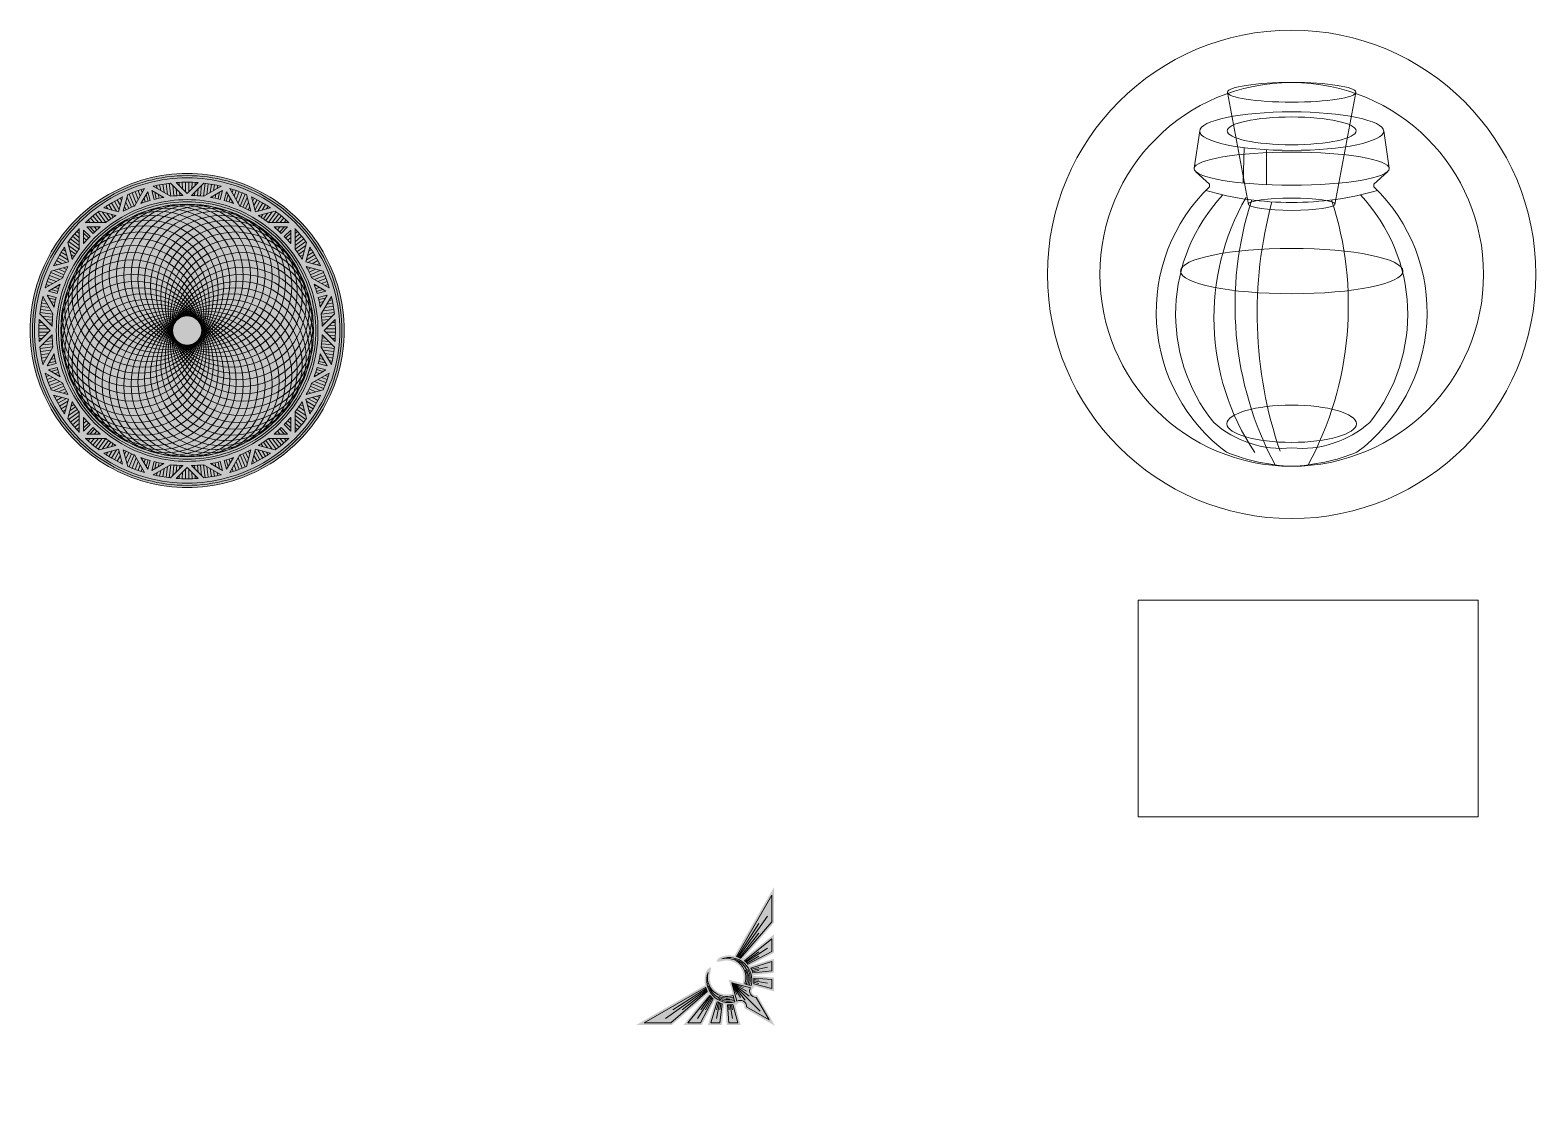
# Model space of a CAD drawing. Header units: inches. Extents: x -1.5 to 24.5, y -14.4 to 30.8.
# Drawn here: x 13.71 to 24.5, y -14.38 to -6.75 of the extents above; entities that cross this region are included whole.
import ezdxf

# ---------------------------------------------------------------- set-up
doc = ezdxf.new("R2010")
doc.units = ezdxf.units.IN
doc.header["$MEASUREMENT"] = 0
doc.layers.add('NOPLOT', color=5, linetype='Continuous', lineweight=5)
picture_1 = doc.add_image_def('image1.png', size_in_pixel=(400, 255))

# ---------------------------------------------------------------- blocks, each defined once
blk = doc.blocks.new('Ring_Segment')
at = {"layer": 'NOPLOT'}
for p, q in [((-1.039461018201456, 0.2200614496898321), (-1.017399055528386, 0.2153907719021848)), ((-1.034378058091779, 0.242833858714715), (-1.031249999999998, 0.2420995059210063)), ((-1.034049327382111, 0.2442298887126688), (-0.9614722687703136, 0.1185227357331298)), ((-0.9396629694365232, 0.2356057434990391), (-1.002744535179364, 0.2525083980971248)), ((-1.002744535179364, 0.2525083980971243), (-0.954043986956174, 0.1681565742180997)), ((-0.9913232661313522, 0.2327261798190532), (-0.943109405907211, 0.2214073417692985)), ((-0.9682614800983056, 0.03076148009830604), (-1.055884194626747, 0.1183841946267481)), ((-1.054759140229596, 0.1280211158446984), (-0.9616921572681616, 0.1167251350348721)), ((-1.051693600351847, 0.151151648945582), (-0.9738513885354122, 0.1399640001192612)), ((-1.048120877455614, 0.1742092886205331), (-0.9878380545900238, 0.1641896163543473)), ((-1.044042694499355, 0.1971829152399502), (-1.00233936595382, 0.1893066244128192)), ((-0.9762899257377071, 0.2066876704497822), (-0.9477438695366224, 0.2006442629524934)), ((-0.9618387395128967, 0.1816574816787708), (-0.951921280278824, 0.1797844227187773)), ((-0.9538379526264055, 0.169321359046833), (-0.9548167963332123, 0.1694951193236964)), ((-1.062435948763938, 0.0116663950759559), (-0.9925936446314355, 0.01089947080727605)), ((-1.061923585209326, 0.0349935590669137), (-1.01514628076703, 0.03345210694287082)), ((-1.060899105189267, 0.05830384728824733), (-1.038782561928281, 0.05708838810412242)), ((-0.9816941738241591, 0), (-1.059637261115119, 0.07794308729096144)), ((-1.040679385468843, 0.1031793854688436), (-0.9640234288340709, 0.09557924020937092)), ((-1.015725294050535, 0.07822529405053591), (-0.9658897966367919, 0.07438725195177232)), ((-0.992018367608445, 0.05451836760844531), (-0.9670535955968879, 0.05314637827616275)), ((-0.9694461509451293, 0.03194615094512998), (-0.9682244453379154, 0.03190589209042161))]:
    blk.add_line(p, q, dxfattribs=at)
for radius, start, end in [(1.125, 165, 180), (1.109375, 165, 180), (1.09375, 165, 180), (1.0625, 166.7109688770856, 173.6027970560823), (0.9687499999999996, 165.9241655485841, 170.0039095232726), (0.9374999999999996, 165, 180), (0.9218749999999996, 165, 180), (0.9687499999999996, 172.9724808057823, 178.1803362011202), (1.0625, 175.7931058082533, 180)]:
    blk.add_arc((0, 0), radius, start, end, dxfattribs=at)
blk = doc.blocks.new('Ring_Smaller')
at = {"layer": 'NOPLOT'}
for p, rotation in [((0, 0), 300.0000000000001), ((2.220446049250313e-16, -2.220446049250313e-16), 270), ((0, 2.220446049250313e-16), 240), ((2.220446049250313e-16, 2.220446049250313e-16), 329.9999999999999), ((-2.220446049250313e-16, -2.220446049250313e-16), 210), ((0, 2.220446049250313e-16), 180), ((0, 4.440892098500626e-16), 29.99999999999994), ((-2.220446049250313e-16, 0), 150), ((-2.220446049250313e-16, 2.220446049250313e-16), 59.99999999999991), ((-2.220446049250313e-16, 2.220446049250313e-16), 120), ((-4.440892098500626e-16, 2.220446049250313e-16), 90)]:
    blk.add_blockref('Ring_Segment', p, dxfattribs=dict(at, rotation=rotation))
for p, xscale, rotation in [((-2.220446049250313e-16, -2.220446049250313e-16), -1, 90), ((0, 0), -1, 59.99999999999994), ((0, 0), -1, 120), ((-4.440892098500626e-16, 2.220446049250313e-16), -1, 29.99999999999997), ((0, -2.220446049250313e-16), -1, 150), ((-2.220446049250313e-16, 2.220446049250313e-16), -1, 180), ((0, 4.440892098500626e-16), -1, 330.0000000000001), ((4.440892098500626e-16, 2.220446049250313e-16), -1, 209.9999999999999), ((0, 2.220446049250313e-16), -1, 299.9999999999999), ((-2.220446049250313e-16, 2.220446049250313e-16), -0.9999999999999997, 239.9999999999998), ((2.220446049250313e-16, 2.220446049250313e-16), -1, 270)]:
    blk.add_blockref('Ring_Segment', p, dxfattribs=dict(at, xscale=xscale, rotation=rotation))
blk.add_blockref('Ring_Segment', (0, 0), dxfattribs=at)
at = {"layer": 'NOPLOT', "xscale": -1}
blk.add_blockref('Ring_Segment', (0, 2.220446049250313e-16), dxfattribs=at)
blk = doc.blocks.new('Ringu')
at = {"layer": 'NOPLOT'}
blk.add_circle((-0.09924158045815545, 0), 0.5056548107895079, dxfattribs=at)
blk = doc.blocks.new('Ringus')
at = {"layer": 'NOPLOT', "rotation": 180}
blk.add_blockref('Ringu', (0.301353608752336, 1.332267629550188e-15), dxfattribs=at)
blk = doc.blocks.new('*U57')
at = {"layer": 'NOPLOT', "rotation": 180}
blk.add_blockref('Ringus', (0.4005951892104918, 1.332267629550188e-15), dxfattribs=at)
blk = doc.blocks.new('*U58')
at = {"layer": 'NOPLOT', "color": 0, "linetype": 'ByBlock', "lineweight": -2, "transparency": 16777216}
for p, rotation in [((-3.831922893941505, 1.567813531464742), 307.4999999999974), ((-3.788353588708953, 1.596925610490119), 299.9999999999976), ((-3.741357136099721, 1.620101696134059), 292.4999999999977), ((-3.434754852107693, 1.62010169613406), 247.4999999999983), ((-3.387758399498461, 1.59692561049012), 239.9999999999984), ((-3.344189094265909, 1.567813531464743), 232.4999999999985), ((-3.90586952556845, 1.493866899837796), 322.4999999999975), ((-3.871319568905153, 1.533263574801446), 314.9999999999974), ((-3.69173765844783, 1.636945239145569), 284.9999999999978), ((-3.640344158773024, 1.647168041833811), 277.4999999999981), ((-3.484374329759584, 1.63694523914557), 254.9999999999982), ((-3.53576782943439, 1.647168041833811), 262.4999999999981), ((-3.30479241930226, 1.533263574801447), 224.9999999999984), ((-3.270242462638964, 1.493866899837799), 217.4999999999984), ((-3.934981604593826, 1.450297594605245), 329.9999999999975), ((-3.958157690237766, 1.403301141996013), 337.4999999999973), ((-3.588055994103707, 1.650595189210492), 269.9999999999981), ((-3.241130383613587, 1.450297594605247), 209.9999999999984), ((-3.217954297969647, 1.403301141996014), 202.4999999999984), ((-3.975001233249276, 1.353681664344121), 344.9999999999973), ((-3.201110754958136, 1.353681664344124), 194.9999999999985), ((-3.985224035937518, 1.302288164669315), 352.4999999999972), ((-3.190887952269895, 1.302288164669317), 187.4999999999986), ((-3.934981604593825, 1.049702405394753), 29.99999999999961), ((-3.958157690237765, 1.096698858003985), 22.49999999999964), ((-3.975001233249275, 1.146318335655875), 14.99999999999972), ((-3.985224035937517, 1.197711835330682), 7.499999999999867), ((-3.241130383613585, 1.049702405394755), 149.9999999999988), ((-3.217954297969646, 1.096698858003987), 157.4999999999987), ((-3.201110754958135, 1.146318335655878), 164.9999999999987), ((-3.190887952269894, 1.197711835330685), 172.4999999999989), ((-3.187460804893214, 1.250000000000001), 180), ((-3.905869525568448, 1.006133100162201), 37.49999999999968), ((-3.871319568905152, 0.966736425198552), 44.99999999999964), ((-3.831922893941503, 0.932186468535256), 52.49999999999959), ((-3.344189094265907, 0.9321864685352577), 127.4999999999988), ((-3.304792419302258, 0.966736425198554), 134.9999999999988), ((-3.270242462638962, 1.006133100162203), 142.4999999999987), ((-3.788353588708951, 0.9030743895098794), 59.99999999999956), ((-3.741357136099718, 0.8798983038659398), 67.49999999999949), ((-3.434754852107691, 0.8798983038659407), 112.499999999999), ((-3.387758399498459, 0.9030743895098806), 119.9999999999989), ((-3.691737658447828, 0.8630547608544294), 74.99999999999936), ((-3.640344158773021, 0.8528319581661883), 82.49999999999922), ((-3.484374329759581, 0.8630547608544301), 104.999999999999), ((-3.535767829434388, 0.8528319581661886), 97.49999999999915), ((-3.588055994103704, 0.849404810789508), 89.99999999999922)]:
    blk.add_blockref('*U57', p, dxfattribs=dict(at, rotation=rotation))
blk.add_blockref('*U57', (-3.988651183314198, 1.249999999999998), dxfattribs=at)
blk = doc.blocks.new('EagleHalf')
at = {"layer": 'NOPLOT', "true_color": 0xffffff}
h = blk.add_hatch(color=7, dxfattribs=at)
h.dxf.hatch_style = 1
edge = h.paths.add_edge_path()
edge.add_arc((-8.881784197001252e-16, 0.469866752324319), 0.2064853595469797, 238.373699999951, 239.2777947751518)
edge.add_line((-0.1054884391144484, 0.2923607160313435), (-0.1155740191291949, 0.2748919790220012))
edge.add_arc((-0.0931483207863002, 0.2476021594645341), 0.03532203558185194, -62.47096138064029, 129.4120178690097, ccw=False)
edge.add_line((-0.07682254275853251, 0.2162794014532459), (3.429201367310952e-14, -0.07042623128835879))
edge.add_line((3.463895836830488e-14, -0.07042623128835857), (3.419486915845482e-14, 0.4750720521887617))
edge.add_line((3.33066907387547e-14, 0.4750720521887626), (-0.05958240615982845, 0.371872297482677))
edge.add_arc((6.661338147750939e-16, 0.5011167523243252), 0.1423172239439407, 119.9999999999998, 245.2500378871507, ccw=False)
edge.add_arc((-0.1470518922996036, 0.764101695496759), 0.159014313019982, 298.5074655578052, 316.1843404714876)
edge.add_arc((-0.06264295394587371, 0.6031059734187583), 0.05925509295816679, 59.21121594518246, 115.384050679516)
edge.add_arc((4.440892098500626e-16, 0.4698667523243243), 0.2064853595469855, 115.2390922156271, 146.7213726214674)
edge.add_line((-0.1726242592897049, 0.5831675414298219), (-0.816036963720737, 0.755569455982043))
edge.add_line((-0.8160369637207361, 0.7555694559820427), (-0.6056157302582397, 0.5451482225195466))
edge.add_line((-0.6056157302582401, 0.545148222519547), (-0.2015224694746152, 0.5148656190222822))
edge.add_arc((3.130828929442941e-14, 0.469866752324398), 0.2064853595469996, 167.4126576952221, 167.7583175496985)
edge.add_line((-0.2017902743195952, 0.5136490420916489), (-0.5364135604257277, 0.4759460526870345))
edge.add_line((-0.5364135604257279, 0.4759460526870347), (-0.4275523341389055, 0.3670848264002124))
edge.add_line((-0.427552334138906, 0.3670848264002124), (-0.203710797405125, 0.4361307963157027))
edge.add_arc((7.327471962526033e-15, 0.4698667523243252), 0.2064853595469912, 189.4032445967829, 190.7265344895946)
edge.add_line((-0.2028773802202766, 0.4314353549752203), (-0.3919663986412462, 0.3314988909025531))
edge.add_line((-0.3919663986412463, 0.3314988909025529), (-0.3088756866173854, 0.2484081788786922))
edge.add_line((-0.3088756866173852, 0.2484081788786923), (-0.1728389991016847, 0.3568938170841743))
edge.add_arc((1.554312234475219e-15, 0.4698667523243198), 0.2064853595469829, 213.1698769589965, 215.3718735508506)
edge.add_line((-0.1683706536545311, 0.3503363097785304), (-0.2805033085715984, 0.2200358008329053))
edge.add_line((-0.2805033085715984, 0.2200358008329055), (-0.1984057416253303, 0.1379382338866375))
edge.add_line((-0.1984057416253306, 0.1379382338866373), (-0.108276134524542, 0.2940472926514233))
at = {"layer": 'NOPLOT'}
for p, q in [((-0.6037593341089815, 0.6206251956031643), (-0.1901539371655236, 0.5503508121604046)), ((-0.5093131090199747, 0.6292901294913262), (-0.1863750690512491, 0.558751719238813)), ((-0.453455819079396, 0.5734328395507466), (-0.1935914179282248, 0.5416899144086202)), ((-0.4146578529100577, 0.4315237144042392), (-0.2064222321300542, 0.4749722189723267)), ((-0.3430704825677846, 0.463047503039137), (-0.2059277216420368, 0.4850317503977677)), ((-0.3164390425978298, 0.4364160630691805), (-0.206423062713335, 0.4647949787396293)), ((-0.3028736579427442, 0.3197395194369257), (-0.1915063647865283, 0.3926558984662245)), ((-0.2503736774159959, 0.3703506978873472), (-0.1953026344635105, 0.4028362765773901)), ((-0.2309379873786144, 0.350915007849967), (-0.1871425624655914, 0.3826092883395162)), ((-0.08027243693806363, 0.2995808131002278), (3.286260152890463e-14, 0.4386167523243811)), ((-0.2080115927166697, 0.2248774542108518), (-0.1411292105249391, 0.3191393505559157)), ((-0.1747204544293868, 0.2946974749007381), (-0.1492845376117864, 0.3272121676195816)), ((-0.1555585461478644, 0.275535566619217), (-0.1324926002710411, 0.3114940445092911)), ((3.375077994860476e-14, -1.234568003383174e-13), (-0.05600815145970306, 0.2090252668856261))]:
    blk.add_line(p, q, dxfattribs=at)
for points in [[(-0.182274795939654, 0.5668827431320524), (-0.7550460583323271, 0.7203563403379247), (-0.5975092011998895, 0.5628194832054865), (-0.196667381223512, 0.5327805415118605, -0.04490583973897507)], [(-0.2049562581961151, 0.4949493345975924), (-0.4967605995733995, 0.4620708815789971), (-0.4224297542701274, 0.3877400362757251), (-0.2059147094400195, 0.4545260827339854, -0.04907368334324989)], [(-0.1985330992383296, 0.4131145522429933), (-0.361613671367109, 0.3269239533727077), (-0.3075050124094145, 0.2728152944150137), (-0.182212099468313, 0.372733058301101, -0.05288125780897603)], [(-0.1569376860217806, 0.3356774591099385), (-0.2556552669474688, 0.2209655489530675), (-0.2023139815784476, 0.167624263584047), (-0.1233984247949871, 0.3043100174405877, -0.05577210917914319)]]:
    blk.add_lwpolyline(points, format="xyb", close=True, dxfattribs=at)
blk.add_lwpolyline([(-0.1574027999134526, 0.5602183118826813, 0.399498446283508), (-0.08255203158796398, 0.3320877392103183), (-0.09637381997174033, 0.3081476994781518, -0.6006751846355421), (-0.08027243693806385, 0.6401526915484217, 0.6047426437822047), (-0.06873024320418697, 0.3560277789424862), (-0.08255203158796398, 0.3320877392103183)], format="xyb", dxfattribs=at)
for centre, radius, start, end in [((-7.838044870922545e-07, 0.4776980709368095), 0.1812044206272555, 196.9668839891849, 240.4153841653363), ((-1.444456915189463e-06, 0.4933245455485773), 0.1673377921799515, 201.1874623217035, 243.1267698312711), ((-0.09314832078630131, 0.2476021594645332), 0.05354968551404268, 313.9129490858818, 76.08705091411679)]:
    blk.add_arc(centre, radius, start, end, dxfattribs=at)
blk = doc.blocks.new('Eagle')
at = {"layer": 'NOPLOT'}
for p, q in [((-0.04049004726073369, -0.2529422473874359), (6.217248937900877e-15, -0.1551906261494289)), ((4.884981308350689e-15, -0.1551906261494294), (-0.03672590558064304, -0.292253571730392)), ((-0.02375276276560201, -0.3356107716148893), (4.884981308350689e-15, -0.1551906261494294)), ((8.881784197001252e-15, -0.1551906261494298), (8.43769498715119e-15, -0.4892947450309411)), ((0.04049004726074767, -0.2529422473874363), (7.105427357601002e-15, -0.1551906261494307)), ((0.02375276276568861, -0.3356107716148893), (8.149037000748649e-14, -0.1551906261494294)), ((2.278177646530821e-13, -0.1551906261494294), (0.03672590558087574, -0.2922535717303916))]:
    blk.add_line(p, q, dxfattribs=at)
blk.add_blockref('EagleHalf', (8.43769498715119e-15, -0.5938073784737243), dxfattribs=at)
at = {"layer": 'NOPLOT', "xscale": -0.9999999999999996, "rotation": 359.9999999999999}
blk.add_blockref('EagleHalf', (8.43769498715119e-15, -0.5938073784737243), dxfattribs=at)

msp = doc.modelspace()

# ---------------------------------------------------------------- hatches: boundary and pattern name
at = {"layer": 'NOPLOT', "true_color": 0xffffff}
h = msp.add_hatch(color=7, dxfattribs=at)
h.dxf.hatch_style = 1
edge = h.paths.add_edge_path()
edge.add_arc((14.83792402148999, -8.904373381989844), 1.125, 180, 540)

# ---------------------------------------------------------------- linework, layer by layer
at = {"layer": 'NOPLOT'}
for p, q in [((22.29290043882731, -7.199771464726444), (22.44346252267819, -8.000717636969533)), ((23.21340328758664, -7.199771464726444), (23.06284120373576, -8.000717636969533)), ((22.09390033613993, -7.473261527347542), (22.05434647246741, -7.741580312243251)), ((23.41240339027402, -7.473261527347542), (23.45195725394654, -7.741580312243251)), ((22.41248328493015, -7.594268571082955), (22.40629278043806, -7.847725092073949)), ((22.57233038041031, -7.608839003968008), (22.57233038041031, -7.859341585092393)), ((22.16442102839391, -7.854851070593398), (22.06629757725292, -7.766634446113713)), ((23.34188269802004, -7.854851070593398), (23.44000614916103, -7.766634446113713))]:
    msp.add_line(p, q, dxfattribs=at)
for points in [[(22.16442102839391, -7.854851070593398), (22.16442102839391, -7.874235326390338)], [(23.34188269802004, -7.854851070593398), (23.34188269802004, -7.874235326390338)]]:
    msp.add_lwpolyline(points, dxfattribs=at)
for radius in [1.75, 1.375]:
    msp.add_circle((22.75315192707468, -8.50222619200868), radius, dxfattribs=at)
for centre, radius, start, end in [((23.03226810785358, -8.773795646647146), 1.249946928116237, 133.972031075891, 233.3585622376616), ((22.47403561856036, -8.773795646647146), 1.249946928116237, 306.6414377623383, 46.02796892410904), ((23.16466995969198, -8.786681364897222), 1.24319059718712, 136.6353512089328, 218.6745038703698), ((22.74879956464496, -5.761781120659165), 2.225006765602291, 254.0502291731349, 270.1120753885626), ((23.93265922479684, -8.814250267613078), 1.736749125841808, 150.173040903792, 213.7172506229256), ((24.77612154251752, -8.721918035436222), 2.429051561336383, 161.9389719623547, 208.1282995289369), ((25.56243025335146, -8.780660970776001), 3.056815512270387, 164.8451485397764, 198.8844235388202), ((22.75750416176899, -5.761781120659165), 2.225006765602291, 269.8879246114374, 285.9497708268652), ((20.73018218389643, -8.721918035436222), 2.429051561336383, 331.871700471063, 18.06102803764531), ((22.34163376672196, -8.786681364897222), 1.24319059718712, 321.3254961296302, 43.36464879106717), ((22.68470683745644, -9.007433001816286), 0.7415899040078134, 228.581023455691, 275.2956494580658), ((22.82159688895751, -9.007433001816286), 0.7415899040078134, 264.7043505419341, 311.4189765443089), ((22.8134609025186, -8.462331752642884), 1.416179174670681, 248.145766136623, 267.5592786767058), ((22.69284282389535, -8.462331752642884), 1.416179174670681, 272.4407213232941, 291.8542338633769)]:
    msp.add_arc(centre, radius, start, end, dxfattribs=at)
at = {"layer": 'NOPLOT', "extrusion": (0, 0, -1)}
for centre, major_axis, ratio, start_param, end_param in [((22.75315186320697, -7.197750674771831), (0.4604404824428119, 0), 0.1531674243519927, 1.570796326794897, 4.71238898038469), ((22.75315186320697, -7.47598434922593), (0.6593796065367397, 0), 0.2095162963911234, 1.570796326794897, 4.71238898038469), ((22.75315186320697, -7.474052180021214), (0.4623719506933944, 0), 0.2152102529284771, 1.570796326794897, 4.71238898038469), ((22.75315186320697, -7.744557136750963), (-0.6990247686554771, 0), 0.1699924276459716, 4.71238898038469, 7.853981633974483), ((22.75315186320697, -7.999542563550168), (-0.3097997661554202, 0), 0.1420735489831202, 4.71238898038469, 7.853981633974483), ((22.75315186320697, -8.478830971051096), (0.7970735616382388, 0), 0.2036191381029022, 1.570796326794897, 4.71238898038469), ((22.75315186320697, -9.572676442525593), (-0.4637268401369395, 0), 0.2879297784594159, 4.71238898038469, 7.853981633974483)]:
    msp.add_ellipse(centre, major_axis=major_axis, ratio=ratio, start_param=start_param, end_param=end_param, dxfattribs=at)
at = {"layer": 'NOPLOT'}
for centre, major_axis, ratio, start_param, end_param in [((22.75315186320697, -7.197750674771831), (-0.4604404824428119, 0), 0.1531674243519927, 1.570796326794897, 4.71238898038469), ((22.75315186320697, -7.47598434922593), (-0.6593796065367397, 0), 0.2095162963911234, 1.570796326794897, 4.71238898038469), ((22.75315186320697, -7.474052180021214), (-0.4623719506933944, 0), 0.2152102529284771, 1.570796326794897, 4.71238898038469), ((22.75315186320697, -7.744557136750963), (0.6990247686554772, 0), 0.1699924276459716, 4.71238898038469, 7.853981633974483), ((22.75315186320697, -7.999542563550168), (0.3097997661554202, 0), 0.1420735489831202, 4.71238898038469, 7.853981633974483), ((22.75315186320697, -8.478830971051096), (-0.7970735616382388, 0), 0.2036191381029022, 1.570796326794897, 4.71238898038469), ((22.75315186320697, -9.572676442525593), (0.4637268401369395, 0), 0.2879297784594159, 4.71238898038469, 7.853981633974483)]:
    msp.add_ellipse(centre, major_axis=major_axis, ratio=ratio, start_param=start_param, end_param=end_param, dxfattribs=at)

# ---------------------------------------------------------------- block references
at = {"layer": 'NOPLOT', "rotation": 180}
msp.add_blockref('Ring_Smaller', (14.83792402148999, -8.904373381989844), dxfattribs=at)
at = {"layer": 'NOPLOT'}
msp.add_blockref('*U58', (18.4259800155937, -10.15437338198984), dxfattribs=at)
at = {"layer": 'NOPLOT', "xscale": 0.8572141805513919, "yscale": 0.8572141805513919, "zscale": 0.8572141805513919, "rotation": 44.99999999999996}
msp.add_blockref('Eagle', (18.64781492460028, -13.48361769953593), dxfattribs=at)

# ---------------------------------------------------------------- pictures from other files: only their frames are drawn
at = {"layer": 'NOPLOT'}
image = msp.add_image(picture_1, insert=(21.6530028247239, -12.38850062003219), size_in_units=(2.4355829848247055, 1.55268415282575), dxfattribs=at)
image.dxf.flags = 7

doc.saveas('drawing.dxf')
